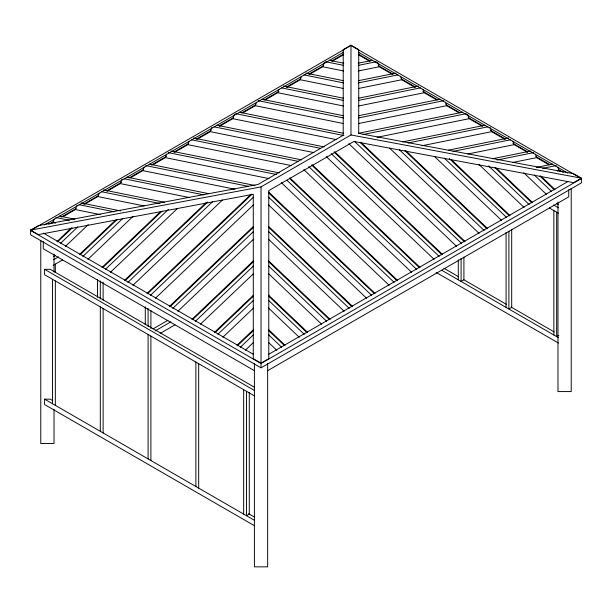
<?xml version="1.0" encoding="UTF-8"?>
<svg xmlns="http://www.w3.org/2000/svg" width="612" height="612" viewBox="0 0 612 612"><rect width="100%" height="100%" fill="white"/><g stroke="black" fill="none" stroke-linecap="round" stroke-linejoin="round"><path stroke-width="0.92" d="M51.232 223.502L52.884 222.546L54.177 219.073M62.975 216.725L75.375 209.564L76.99 205.219M84.632 204.217L97.859 196.582L99.152 193.109M107.115 191.235L120.35 183.6L121.964 179.255M130.433 177.778L142.833 170.618L144.126 167.145M152.916 164.796L165.316 157.636L166.617 154.163M174.581 152.289L187.808 144.654L189.1 141.173M197.064 139.306L210.291 131.664L211.913 127.327M219.555 126.324L232.782 118.682L234.396 114.345M242.865 112.86L255.265 105.7L256.566 102.227M265.356 99.878L277.756 92.718L279.049 89.245M287.013 87.371L300.24 79.736L301.532 76.263M309.504 74.389L322.731 66.754L324.345 62.409M56.985 241.518L71.329 227.855M57.589 241.832L72.101 228.008M60.404 243.446L77.709 226.968M65.453 246.353L88.189 224.703M79.468 254.508L115.622 220.068M80.057 254.829L117.114 219.532M82.872 256.451L122.729 218.484M87.921 259.358L133.164 216.258M101.997 267.452L160.581 211.645M102.571 267.796L162.042 211.14M105.379 269.41L168.354 209.426M110.435 272.309L177.442 208.485M124.465 280.449L206.244 202.549M125.047 280.786L207.728 202.029M127.854 282.407L212.655 201.631M132.911 285.307L222.416 200.048M146.972 293.408L251.211 194.119M147.546 293.76L251.991 194.264M150.353 295.382L253.414 197.209M155.41 298.281L253.429 204.905M169.447 306.405L253.452 226.386M170.021 306.75L253.445 227.289M172.829 308.372L253.445 231.581M177.878 311.279L253.467 239.277M191.954 319.372L253.429 260.811M192.52 319.724L253.414 261.714M195.327 321.346L253.422 266.013M200.376 324.253L253.445 273.702M214.407 332.385L253.483 295.16M214.988 332.721L253.467 296.07M217.796 334.351L253.475 300.354M222.822 337.273L253.521 308.027M236.913 345.352L253.445 329.6M237.494 345.688L253.414 330.518M240.294 347.318L253.422 334.81M245.313 350.248L253.513 342.437M350.974 45.158L343.225 49.626L343.217 135.275L258.08 184.426L38.349 225.652L30.6 230.12L38.349 234.595L253.276 194.279L253.276 358.686L261.026 363.161L268.775 358.686L268.775 190.6L353.912 141.448L573.651 182.667L581.4 178.191L573.651 173.716L358.724 133.401L358.724 49.626L350.974 45.158L350.974 134.961L261.026 186.897L30.6 230.12L32.245 230.043M351.801 45.977L581.4 178.536L581.4 182.866L261.026 367.827L30.6 234.794L30.6 230.472L350.148 45.977M44.278 225.002L343.531 52.227M48.815 224.283L53.779 221.414M61.231 217.115L76.133 208.508M83.584 204.209L98.486 195.603M106.763 190.822L121.666 182.223M129.117 177.916L143.185 169.792M151.462 165.018L166.365 156.412M173.816 152.113L188.718 143.506M196.169 139.207L211.071 130.601M219.348 125.82L233.424 117.695M241.702 112.922L255.77 104.797M264.047 100.016L278.95 91.41M286.401 87.111L300.477 78.986M308.754 74.205L323.656 65.599M331.933 60.825L343.523 54.131M331.987 61.407L343.562 54.728M53.695 256.413L55.355 255.456M53.519 259.763L58.477 256.902M53.221 265.34L62.608 259.924M152.992 328.912L167.971 320.267M155.142 330.916L170.84 321.858M160.099 333.464L174.971 324.88M268.469 354.44L567.722 181.665M30.6 230.472L261.026 363.505L581.4 178.536M267.651 370.658L568.724 196.835L568.724 189.621M558.779 335.399L556.668 336.615L556.668 212.196M358.204 63.212L372.662 60.282M358.227 65.392L376.372 61.728M358.265 70.992L379.218 66.754L392.445 74.389M358.334 80.707L396.033 73.088M358.341 82.903L397.922 74.901M358.357 88.503L401.709 79.736L414.936 87.371M358.372 98.234L418.516 86.07M358.38 100.422L420.398 87.883M358.387 106.021L424.192 92.718L436.593 99.878M358.395 115.752L440.074 99.243M358.403 117.948L443.807 100.682M358.41 123.547L446.683 105.7L459.084 112.86M358.41 133.278L462.557 112.225M363.084 134.525L466.298 113.664M377.076 137.302L469.167 118.682L482.394 126.324M402.421 141.915L485.041 125.208M408.043 142.971L487.856 126.829M422.02 145.748L491.65 131.664L504.885 139.306M448.29 150.169L508.465 138.006M452.987 151.409L510.347 139.811M467.866 154.002L514.141 144.654L527.368 152.289M492.293 158.799L530.956 150.988M496.982 160.046L533.763 152.61M512.718 162.463L536.625 157.636L549.025 164.796M536.219 167.451L552.544 164.146M542.714 168.331L556.27 165.584M557.31 170.977L559.116 170.618L560.768 171.574M254.401 395.865L44.592 274.734L44.592 269.318L50.215 269.318L254.401 387.212M254.401 525.693L44.592 404.563L44.592 399.154L50.215 399.154L52.693 400.585M350.974 134.961L581.4 178.191M329.287 60.282L343.745 63.212M325.576 61.728L343.714 65.392M322.731 66.754L343.684 70.992M305.916 73.088L343.615 80.707M304.026 74.901L343.607 82.903M300.24 79.736L343.592 88.503M283.433 86.07L343.569 98.234M281.551 87.883L343.569 100.422M277.756 92.718L343.562 106.021M261.875 99.243L343.546 115.752M258.142 100.682L343.546 117.948M255.265 105.7L343.539 123.547M239.391 112.225L343.539 133.278M235.658 113.664L343.967 135.558M232.782 118.682L336.478 139.651M216.916 125.215L324.291 146.918M214.101 126.837L320.543 148.349M210.291 131.664L313.994 152.633M193.491 138.006L301.8 159.9M191.617 139.819L298.059 161.339M187.808 144.654L291.511 165.615M171.008 150.988L279.317 172.882M168.193 152.61L276.509 174.504M165.316 157.636L269.02 178.597M149.45 164.161L254.959 185.49M145.702 165.592L247.99 186.27M142.833 170.618L234.924 189.23M126.959 177.143L208.654 193.652M124.144 178.765L203.964 194.899M120.35 183.6L189.054 197.485M103.535 189.934L164.636 202.289M101.653 191.747L159.939 203.528M97.859 196.582L144.134 205.938M81.044 202.916L120.633 210.918M79.155 204.722L114.1 211.79M75.375 209.564L100.2 214.583M59.456 216.082L74.871 219.195M55.73 217.52L69.286 220.259M52.884 222.546L55.585 223.089M358.418 52.234L567.714 173.066M358.41 54.124L369.969 60.795M378.231 65.568L393.095 74.151M401.357 78.917L415.395 87.019M422.831 91.31L437.695 99.894M445.949 104.667L459.994 112.769M468.249 117.542L482.294 125.644M490.549 130.417L505.42 138.993M512.848 143.285L527.72 151.868M535.974 156.641L550.012 164.743M558.274 169.516L563.231 172.377M358.387 54.728L369.962 61.407M556.675 203.544L558.328 204.492M553.523 204.966L558.481 207.835M549.385 207.988L558.481 213.244M443.929 268.278L458.648 276.777M463.33 279.477L506.43 304.363M511.242 307.14L554.212 331.949M441.918 270.366L558.481 337.663M436.134 272.432L558.481 343.072M43.452 233.118L253.582 354.432M254.401 370.658L43.276 248.763L43.276 241.556M44.592 269.318L254.401 390.456M248.617 513.697L254.401 517.041M44.592 399.154L254.401 520.284M540.671 175.919L555.015 189.59M539.899 176.08L554.411 189.896M534.291 175.032L551.596 191.518M523.811 172.768L546.547 194.425M496.378 168.132L532.532 202.58M494.886 167.604L531.943 202.901M488.583 165.898L529.128 204.515M478.836 164.33L524.079 207.43M451.419 159.717L510.003 215.523M449.262 158.554L509.429 215.86M444.335 158.156L506.621 217.482M434.558 156.557L501.565 220.381M405.756 150.621L487.534 228.513M404.96 150.751L486.953 228.857M399.345 149.703L484.146 230.479M389.584 148.112L479.089 233.379M360.789 142.191L465.028 241.48M360.009 142.336L464.454 241.824M354.409 141.303L461.647 243.446M348.832 143.698L456.59 246.345M334.779 151.814L442.537 254.462M334.045 152.005L441.971 254.806M331.23 153.627L439.156 256.428M326.341 156.68L434.099 259.327M312.288 164.796L420.046 267.444M311.554 164.988L419.48 267.788M308.746 166.609L416.673 269.418M303.858 169.669L411.616 272.309M289.805 177.778L397.563 280.426M289.759 178.627L396.997 280.778M286.952 180.249L394.189 282.4M281.367 182.651L389.133 285.291M268.699 192.076L375.072 293.408M268.66 192.933L374.513 293.76M268.637 197.209L371.698 295.382M268.622 204.905L366.642 298.281M268.599 226.386L352.604 306.405M268.607 227.289L352.03 306.75M268.607 231.581L349.223 308.372M268.584 239.277L344.173 311.279M268.622 260.811L330.098 319.372M268.637 261.714L329.539 319.724M268.63 266.013L326.724 321.346M268.607 273.702L321.675 324.253M268.569 295.16L307.645 332.385M268.584 296.07L307.071 332.721M268.576 300.354L304.263 334.351M268.53 308.027L299.23 337.273M268.607 329.6L285.138 345.352M268.637 330.518L284.557 345.688M268.63 334.81L281.757 347.318M268.538 342.437L276.739 350.248M557.823 167.145L559.116 170.618M535.332 154.163L536.625 157.636M512.848 141.173L514.141 144.654M490.036 127.327L491.65 131.664M467.545 114.345L469.167 118.682M445.383 102.227L446.683 105.7M422.9 89.245L424.192 92.718M400.409 76.263L401.709 79.736M377.604 62.409L379.218 66.754M571.226 188.374L571.226 391.581L557.976 391.581L557.976 202.082M553.86 210.574L553.86 334.993M511.693 229.523L511.693 307.4L508.886 309.022L508.886 231.145M506.07 232.369L506.07 307.4M463.911 257.017L463.911 279.814L461.096 281.436L461.096 258.647M458.289 259.87L458.289 279.814M267.651 363.444L267.651 566.842L254.401 566.842L254.401 363.444M261.026 186.897L261.026 363.161M261.026 363.505L261.026 367.827M249.283 392.514L249.283 514.08L246.468 515.702L246.468 391.282M243.66 389.66L243.66 514.08M198.686 363.696L198.686 488.116M195.878 362.075L195.878 486.494M150.904 310.575L150.904 328.621M150.904 336.11L150.904 460.53M148.089 308.394L148.089 326.441M148.089 334.489L148.089 458.908M145.281 306.773L145.281 324.819M103.114 282.124L103.114 300.171M103.114 308.524L103.114 432.944M100.307 280.9L100.307 298.947M100.307 306.895L100.307 431.315M97.492 279.279L97.492 297.325M55.332 264.124L55.332 272.677M55.332 280.931L55.332 405.351M54.024 254.011L54.024 272.103M54.024 409.229L54.024 443.509L40.774 443.509L40.774 240.309M52.517 279.309L52.517 403.729"/></g></svg>
